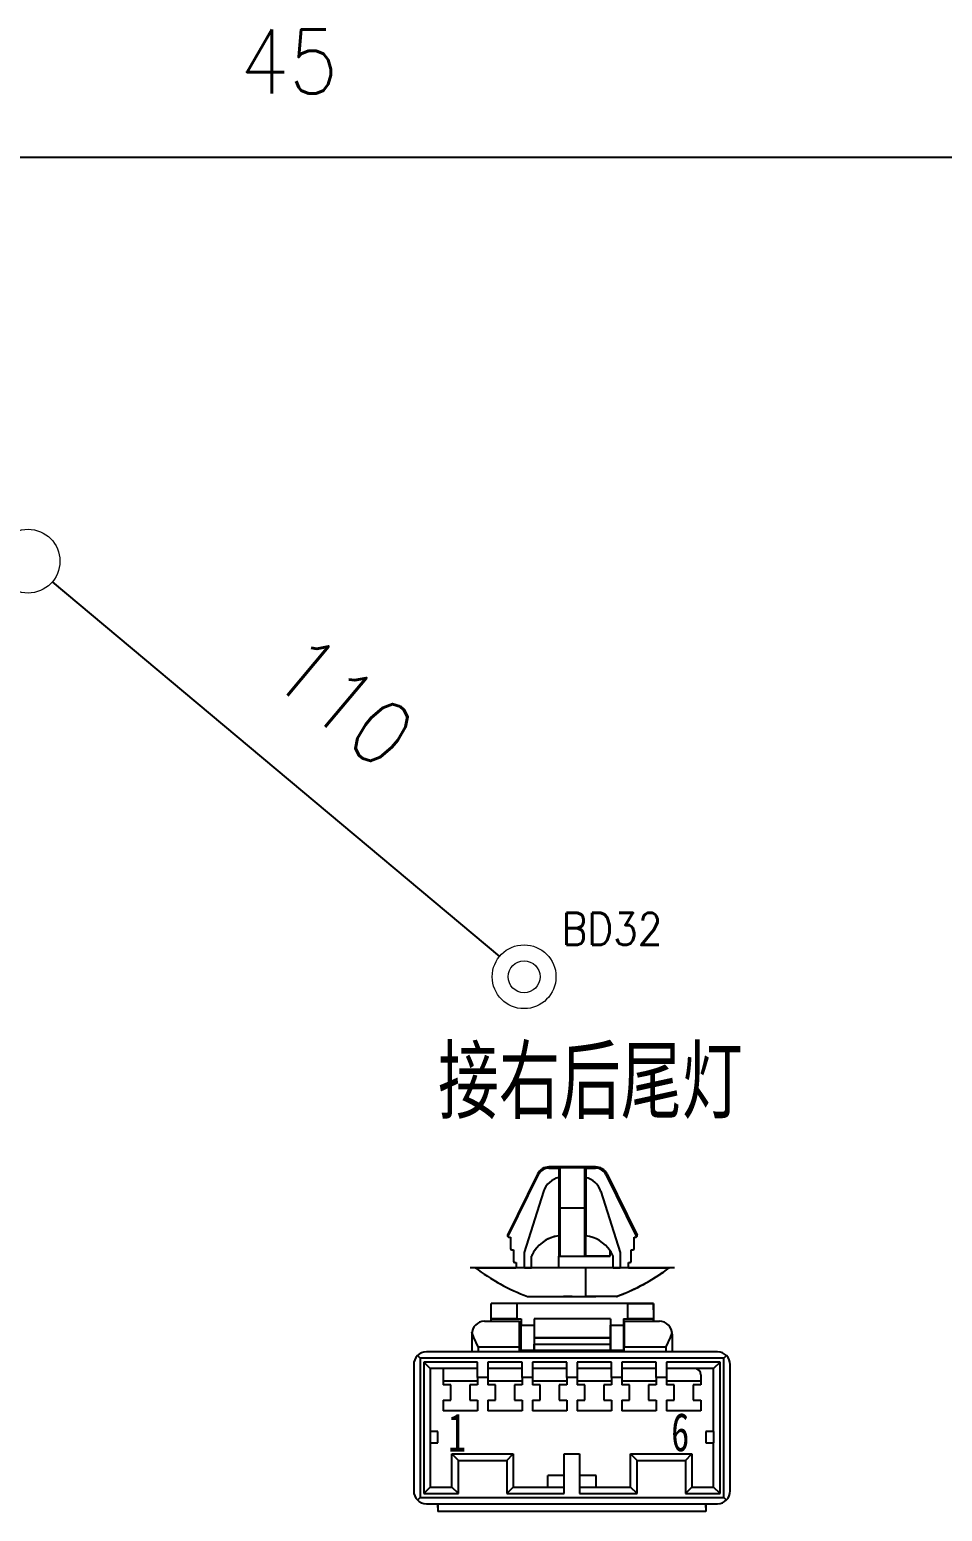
# Model space of a CAD drawing. Header units: inches. Extents: x 47316 to 59086, y 3141 to 11743.
# Drawn here: x 53617.8 to 53689.3, y 6167.9 to 6284 of the extents above; entities that cross this region are included whole.
import ezdxf

# ---------------------------------------------------------------- set-up
doc = ezdxf.new("R2010")
doc.units = ezdxf.units.IN
doc.header["$MEASUREMENT"] = 0
doc.layers.add('_BLACK_HOLE', color=7, linetype='Continuous')
doc.styles.add('MtX_FangSong_GB2312', font='')
doc.styles.add('MtX_FangSong_GB2312_1', font='')
doc.styles.get("Standard").update_dxf_attribs({"font": ''})
doc.styles.get('MtX_FangSong_GB2312').set_extended_font_data('FangSong_GB2312')
doc.styles.get('MtX_FangSong_GB2312_1').set_extended_font_data('FangSong_GB2312', bold=True)
doc.styles.get('Standard').set_extended_font_data('SimSun')
doc.linetypes.add('_VH_OTCON', pattern='A,0.0001,[7,VeSys.shx,S=0.1,R=0,X=0,Y=0],-0.4,[7,VeSys.shx,S=0.1,R=0,X=0,Y=0],-0.4,["X",Standard,S=1,R=0,X=-0.5,Y=-0.5],-0.0001,[7,VeSys.shx,S=0.1,R=0,X=0,Y=0],-0.4', length=1.2002)

msp = doc.modelspace()

# ---------------------------------------------------------------- linework, layer by layer
at = {"color": 0, "linetype": '_VH_OTCON', "ltscale": 5}
for p, q in [((53582.43, 6274.03), (53693.43, 6274.03)), ((53654.66, 6211.4), (53619.63, 6240.76))]:
    msp.add_line(p, q, dxfattribs=at)
at = {"color": 0, "lineweight": -2}
for p, q in [((53657.62, 6194.34), (53655.27, 6189.55)), ((53657.62, 6194.34), (53655.27, 6189.55)), ((53655.31, 6189.41), (53657.71, 6194.3)), ((53655.31, 6189.41), (53657.71, 6194.3)), ((53657.62, 6194.34), (53657.71, 6194.3)), ((53657.62, 6194.34), (53657.71, 6194.3)), ((53659.4, 6194.9), (53658.52, 6194.9)), ((53659.4, 6194.9), (53658.52, 6194.9)), ((53658.52, 6194.9), (53658.52, 6194.8)), ((53658.52, 6194.9), (53658.52, 6194.8)), ((53658.52, 6194.9), (53659.4, 6194.9)), ((53658.52, 6194.8), (53659.3, 6194.8)), ((53658.52, 6194.8), (53659.3, 6194.8)), ((53659.3, 6194.81), (53659.31, 6194.82)), ((53659.3, 6194.81), (53659.31, 6194.82)), ((53659.3, 6194.8), (53659.3, 6194.81)), ((53659.3, 6194.8), (53659.3, 6194.81)), ((53659.3, 6194.81), (53659.3, 6194.81)), ((53659.3, 6194.8), (53659.3, 6191.68)), ((53659.3, 6194.8), (53659.3, 6191.68)), ((53659.31, 6194.82), (53659.32, 6194.83)), ((53659.31, 6194.82), (53659.34, 6194.83)), ((53659.32, 6194.83), (53659.35, 6194.84)), ((53659.34, 6194.83), (53659.4, 6194.84)), ((53659.35, 6194.84), (53659.4, 6194.84)), ((53661.3, 6194.9), (53659.4, 6194.9)), ((53661.3, 6194.9), (53659.4, 6194.9)), ((53659.4, 6194.84), (53659.4, 6194.9)), ((53659.4, 6194.84), (53659.4, 6194.9)), ((53659.4, 6194.9), (53661.3, 6194.9)), ((53659.4, 6191.7), (53659.4, 6194.84)), ((53659.4, 6194.84), (53661.3, 6194.84)), ((53659.4, 6191.7), (53659.4, 6194.84)), ((53659.4, 6194.84), (53661.3, 6194.84)), ((53662.17, 6194.9), (53661.3, 6194.9)), ((53661.3, 6194.9), (53662.17, 6194.9)), ((53662.17, 6194.9), (53661.3, 6194.9)), ((53661.3, 6194.84), (53661.3, 6194.9)), ((53661.3, 6194.84), (53661.3, 6194.9)), ((53661.3, 6194.84), (53661.3, 6191.7)), ((53661.3, 6194.84), (53661.3, 6191.7)), ((53661.3, 6194.84), (53661.36, 6194.83)), ((53661.36, 6194.83), (53661.39, 6194.82)), ((53661.39, 6194.82), (53661.4, 6194.81)), ((53661.4, 6194.81), (53661.4, 6194.8)), ((53661.4, 6191.68), (53661.4, 6194.8)), ((53661.4, 6194.8), (53662.17, 6194.8)), ((53661.4, 6194.8), (53661.4, 6194.07)), ((53661.4, 6194.8), (53662.17, 6194.8)), ((53661.4, 6191.68), (53661.4, 6194.8)), ((53661.4, 6194.8), (53661.4, 6194.26)), ((53661.4, 6194.57), (53661.4, 6194.07)), ((53662.17, 6194.8), (53662.17, 6194.9)), ((53662.17, 6194.9), (53662.17, 6194.8)), ((53663.07, 6194.34), (53662.98, 6194.3)), ((53663.07, 6194.34), (53662.98, 6194.3)), ((53662.98, 6194.3), (53665.38, 6189.41)), ((53662.98, 6194.3), (53665.38, 6189.41)), ((53665.43, 6189.55), (53663.07, 6194.34)), ((53665.43, 6189.55), (53663.07, 6194.34)), ((53663.07, 6194.34), (53665.43, 6189.55)), ((53661.4, 6194.07), (53661.4, 6191.68)), ((53656.6, 6188.19), (53658.11, 6192.98)), ((53656.6, 6188.19), (53658.11, 6192.98)), ((53656.6, 6188.19), (53658.11, 6192.98)), ((53662.59, 6192.98), (53664.1, 6188.19)), ((53662.59, 6192.98), (53664.1, 6188.19)), ((53659.32, 6191.69), (53659.3, 6191.69)), ((53659.3, 6191.69), (53659.3, 6191.68)), ((53659.32, 6191.69), (53659.3, 6191.69)), ((53659.3, 6191.69), (53659.3, 6191.68)), ((53659.3, 6191.68), (53659.3, 6187.9)), ((53659.3, 6191.68), (53659.3, 6191.68)), ((53659.3, 6191.68), (53659.3, 6191.68)), ((53659.3, 6191.68), (53659.3, 6187.9)), ((53659.3, 6191.68), (53659.3, 6191.68)), ((53659.3, 6191.68), (53659.3, 6191.68)), ((53659.4, 6191.7), (53659.32, 6191.69)), ((53659.4, 6191.7), (53659.32, 6191.69)), ((53659.4, 6191.7), (53661.3, 6191.7)), ((53659.4, 6187.9), (53659.4, 6191.7)), ((53659.4, 6187.9), (53659.4, 6191.7)), ((53659.4, 6191.7), (53661.3, 6191.7)), ((53661.3, 6191.7), (53661.3, 6187.9)), ((53661.3, 6191.7), (53661.3, 6187.9)), ((53661.3, 6191.7), (53661.37, 6191.69)), ((53661.3, 6191.7), (53661.37, 6191.69)), ((53661.37, 6191.69), (53661.39, 6191.69)), ((53661.37, 6191.69), (53661.39, 6191.69)), ((53661.39, 6191.69), (53661.4, 6191.68)), ((53661.39, 6191.69), (53661.4, 6191.68)), ((53661.4, 6187.9), (53661.4, 6191.68)), ((53661.4, 6187.9), (53661.4, 6191.68)), ((53661.4, 6191.68), (53661.4, 6191.68)), ((53661.4, 6191.68), (53661.4, 6191.68)), ((53661.4, 6191.68), (53661.4, 6189.5)), ((53661.4, 6191.68), (53661.4, 6191.68)), ((53661.4, 6191.68), (53661.4, 6191.68)), ((53655.36, 6189.4), (53655.5, 6189.4)), ((53655.36, 6189.4), (53655.5, 6189.4)), ((53655.5, 6189.4), (53655.5, 6188.5)), ((53655.5, 6189.4), (53655.5, 6188.5)), ((53661.4, 6187.9), (53661.4, 6189.5)), ((53665.2, 6188.5), (53665.2, 6189.4)), ((53665.2, 6189.4), (53665.34, 6189.4)), ((53665.2, 6188.5), (53665.2, 6189.4)), ((53665.2, 6189.4), (53665.34, 6189.4)), ((53665.2, 6188.5), (53665.2, 6189.4)), ((53655.6, 6188.4), (53655.75, 6188.4)), ((53655.6, 6188.4), (53655.75, 6188.4)), ((53655.75, 6188.4), (53655.75, 6187.5)), ((53655.75, 6188.4), (53655.75, 6187.5)), ((53655.85, 6187.4), (53655.95, 6187.4)), ((53655.85, 6187.4), (53655.95, 6187.4)), ((53655.95, 6187.4), (53655.95, 6187)), ((53655.95, 6187.4), (53655.95, 6187)), ((53656.6, 6187), (53656.6, 6188.19)), ((53656.6, 6187), (53656.6, 6188.19)), ((53656.6, 6187), (53656.6, 6188.19)), ((53657.15, 6187), (53657.15, 6187.9)), ((53657.15, 6187), (53657.15, 6187.9)), ((53659.3, 6187.9), (53663.31, 6187.9)), ((53659.3, 6187.9), (53660.35, 6187.9)), ((53659.3, 6187), (53659.3, 6187.9)), ((53659.4, 6187.9), (53659.3, 6187.9)), ((53659.3, 6187), (53659.3, 6187.9)), ((53660.35, 6187.9), (53663.31, 6187.9)), ((53661.35, 6187.9), (53661.3, 6187.9)), ((53663.31, 6187.9), (53661.4, 6187.9)), ((53663.31, 6187.9), (53663.31, 6188.33)), ((53663.31, 6187.9), (53663.31, 6188.33)), ((53663.55, 6187), (53663.55, 6187.9)), ((53663.55, 6187), (53663.55, 6187.9)), ((53663.55, 6187), (53663.55, 6187.9)), ((53664.1, 6188.19), (53664.1, 6187)), ((53664.1, 6188.19), (53664.1, 6187)), ((53664.75, 6187), (53664.75, 6187.4)), ((53664.75, 6187.4), (53664.85, 6187.4)), ((53664.75, 6187), (53664.75, 6187.4)), ((53664.75, 6187.4), (53664.85, 6187.4)), ((53664.75, 6187), (53664.75, 6187.4)), ((53664.95, 6187.5), (53664.95, 6188.4)), ((53664.95, 6188.4), (53665.1, 6188.4)), ((53664.95, 6187.5), (53664.95, 6188.4)), ((53664.95, 6188.4), (53665.1, 6188.4)), ((53664.95, 6187.5), (53664.95, 6188.4)), ((53661.4, 6187), (53652.35, 6187)), ((53652.73, 6187), (53655.92, 6187)), ((53661.4, 6187), (53652.74, 6187)), ((53656.6, 6187), (53657.15, 6187)), ((53661.4, 6184.75), (53661.4, 6187)), ((53667.96, 6187), (53661.4, 6187)), ((53661.4, 6184.75), (53661.4, 6187)), ((53668.35, 6187), (53661.4, 6187)), ((53663.55, 6187), (53664.1, 6187)), ((53664.75, 6187), (53667.96, 6187)), ((53656, 6184.2), (53654, 6184.2)), ((53654, 6183), (53654, 6184.2)), ((53656, 6184.2), (53654, 6184.2)), ((53654, 6183), (53654, 6184.2)), ((53666.7, 6184.2), (53654, 6184.2)), ((53664.7, 6184.2), (53656, 6184.2)), ((53664.7, 6184.2), (53656, 6184.2)), ((53656, 6184.2), (53656, 6183)), ((53656, 6184.2), (53656, 6183)), ((53656.84, 6184.75), (53660.31, 6184.75)), ((53656.84, 6184.75), (53660.31, 6184.75)), ((53656.85, 6184.75), (53656.85, 6184.75)), ((53657.15, 6184.75), (53659.3, 6184.75)), ((53659.3, 6184.75), (53660.31, 6184.75)), ((53660.3, 6184.75), (53659.67, 6184.75)), ((53660.31, 6184.75), (53660.35, 6184.75)), ((53660.35, 6184.75), (53660.31, 6184.75)), ((53660.35, 6184.75), (53660.4, 6184.75)), ((53660.35, 6184.75), (53660.4, 6184.75)), ((53660.4, 6184.75), (53662.2, 6184.75)), ((53660.4, 6184.75), (53661.4, 6184.75)), ((53660.4, 6184.75), (53661.4, 6184.75)), ((53663.52, 6184.75), (53661.4, 6184.75)), ((53663.52, 6184.75), (53661.4, 6184.75)), ((53663.85, 6184.75), (53663.52, 6184.75)), ((53663.85, 6184.75), (53663.52, 6184.75)), ((53663.8, 6184.75), (53663.85, 6184.75)), ((53663.85, 6184.75), (53663.85, 6184.75)), ((53663.85, 6184.75), (53663.85, 6184.75)), ((53663.85, 6184.75), (53663.85, 6184.75)), ((53663.85, 6184.75), (53663.85, 6184.75)), ((53666.7, 6184.2), (53664.7, 6184.2)), ((53664.7, 6183), (53664.7, 6184.2)), ((53664.7, 6184.2), (53666.7, 6184.2)), ((53664.7, 6183), (53664.7, 6184.2)), ((53666.7, 6184.2), (53666.7, 6183)), ((53666.7, 6184.2), (53666.7, 6183)), ((53666.7, 6183.7), (53666.7, 6184.2)), ((53653.47, 6182.8), (53656.22, 6182.8)), ((53654, 6182.8), (53654, 6183)), ((53656, 6183), (53654, 6183)), ((53654, 6182.8), (53654, 6183)), ((53654, 6183), (53656, 6183)), ((53656, 6183), (53656.35, 6183)), ((53656, 6183), (53656.35, 6183)), ((53656.22, 6180.8), (53656.22, 6182.8)), ((53656.35, 6183), (53656.35, 6182.5)), ((53656.35, 6183), (53656.35, 6182.5)), ((53657.35, 6183), (53657.35, 6182.5)), ((53657.35, 6183), (53657.35, 6181.5)), ((53663.35, 6183), (53657.35, 6183)), ((53657.35, 6183), (53657.35, 6182.5)), ((53663.35, 6183), (53657.35, 6183)), ((53663.35, 6183), (53663.35, 6182.5)), ((53663.35, 6183), (53663.35, 6182.5)), ((53664.35, 6183), (53664.35, 6181.2)), ((53664.35, 6183), (53664.7, 6183)), ((53664.35, 6183), (53664.35, 6182.5)), ((53664.35, 6183), (53664.35, 6182.5)), ((53664.35, 6183), (53664.7, 6183)), ((53664.42, 6182.8), (53664.42, 6180.8)), ((53664.42, 6182.8), (53667.17, 6182.8)), ((53666.7, 6183), (53664.7, 6183)), ((53664.7, 6183), (53666.7, 6183)), ((53666.7, 6183.7), (53666.7, 6182.8)), ((53666.7, 6182.8), (53666.7, 6183)), ((53666.7, 6182.8), (53666.7, 6183)), ((53652.47, 6181.8), (53652.47, 6180.4)), ((53652.52, 6181.82), (53652.48, 6181.97)), ((53652.63, 6181.52), (53652.52, 6181.82)), ((53652.97, 6180.8), (53652.63, 6181.52)), ((53656.35, 6180.5), (53656.35, 6182.5)), ((53656.35, 6182.5), (53657.35, 6182.5)), ((53656.35, 6180.5), (53656.35, 6182.5)), ((53656.35, 6182.5), (53657.35, 6182.5)), ((53657.35, 6182.5), (53657.35, 6180.5)), ((53657.35, 6182.5), (53657.35, 6180.5)), ((53657.35, 6181.5), (53663.35, 6181.5)), ((53663.35, 6181.5), (53657.35, 6181.5)), ((53657.35, 6181.5), (53663.35, 6181.5)), ((53663.35, 6182.5), (53663.35, 6180.5)), ((53663.35, 6182.5), (53664.35, 6182.5)), ((53663.35, 6180.5), (53663.35, 6182.5)), ((53663.35, 6182.5), (53664.35, 6182.5)), ((53663.35, 6181), (53663.35, 6181.5)), ((53663.35, 6180.5), (53663.35, 6181.5)), ((53664.35, 6182.5), (53664.35, 6180.5)), ((53664.35, 6182.5), (53664.35, 6180.5)), ((53668.01, 6181.52), (53667.67, 6180.8)), ((53668.12, 6181.82), (53668.01, 6181.52)), ((53668.15, 6181.97), (53668.12, 6181.82)), ((53668.17, 6181.8), (53668.17, 6180.4)), ((53671.72, 6180.4), (53648.92, 6180.4)), ((53652.97, 6180.8), (53652.97, 6180.4)), ((53652.97, 6180.8), (53656.22, 6180.8)), ((53656.35, 6181.3), (53656.22, 6181.3)), ((53656.35, 6181.3), (53656.22, 6181.3)), ((53656.35, 6181.3), (53656.22, 6181.3)), ((53656.22, 6180.4), (53656.22, 6180.8)), ((53656.35, 6180.5), (53656.22, 6180.5)), ((53656.35, 6180.5), (53656.22, 6180.5)), ((53656.35, 6180.5), (53656.35, 6181.3)), ((53657.35, 6180.5), (53656.35, 6180.5)), ((53657.35, 6180.5), (53656.35, 6180.5)), ((53657.35, 6181), (53663.35, 6181)), ((53657.35, 6180.5), (53657.35, 6181)), ((53657.35, 6181), (53663.35, 6181)), ((53663.35, 6180.5), (53657.35, 6180.5)), ((53663.35, 6180.5), (53657.35, 6180.5)), ((53657.82, 6180.4), (53657.82, 6180.5)), ((53662.82, 6180.4), (53662.82, 6180.5)), ((53664.35, 6180.5), (53663.35, 6180.5)), ((53664.35, 6180.5), (53663.35, 6180.5)), ((53664.42, 6181.2), (53664.35, 6181.2)), ((53664.42, 6181.2), (53664.35, 6181.2)), ((53664.35, 6181.2), (53664.42, 6181.2)), ((53664.42, 6180.5), (53664.35, 6180.5)), ((53664.42, 6180.5), (53664.35, 6180.5)), ((53664.42, 6180.4), (53664.42, 6180.8)), ((53664.42, 6180.8), (53667.67, 6180.8)), ((53667.67, 6180.8), (53667.67, 6180.4)), ((53647.92, 6179.4), (53647.92, 6169.5)), ((53648.42, 6179.9), (53648.21, 6180.11)), ((53672.22, 6179.9), (53648.42, 6179.9)), ((53648.42, 6179.9), (53648.42, 6169)), ((53648.72, 6179.6), (53648.72, 6169.3)), ((53652.92, 6179.6), (53648.72, 6179.6)), ((53648.72, 6179.6), (53649.22, 6179.1)), ((53652.92, 6178.4), (53652.92, 6179.6)), ((53653.72, 6179.6), (53653.72, 6178.4)), ((53656.42, 6179.6), (53653.72, 6179.6)), ((53656.42, 6178.4), (53656.42, 6179.6)), ((53657.22, 6179.6), (53657.22, 6178.4)), ((53659.92, 6179.6), (53657.22, 6179.6)), ((53659.92, 6178.4), (53659.92, 6179.6)), ((53660.72, 6179.6), (53660.72, 6178.4)), ((53663.42, 6179.6), (53660.72, 6179.6)), ((53663.42, 6178.4), (53663.42, 6179.6)), ((53664.22, 6179.6), (53664.22, 6178.4)), ((53666.92, 6179.6), (53664.22, 6179.6)), ((53666.92, 6178.4), (53666.92, 6179.6)), ((53667.72, 6179.6), (53667.72, 6178.4)), ((53671.92, 6179.6), (53667.72, 6179.6)), ((53671.92, 6179.6), (53671.42, 6179.1)), ((53671.92, 6169.3), (53671.92, 6179.6)), ((53672.22, 6179.9), (53672.42, 6180.11)), ((53672.22, 6169), (53672.22, 6179.9)), ((53672.72, 6169.5), (53672.72, 6179.4)), ((53649.22, 6179.1), (53649.22, 6174.17)), ((53652.92, 6179.1), (53649.22, 6179.1)), ((53650.22, 6179.1), (53650.22, 6177.82)), ((53650.22, 6178.12), (53652.92, 6178.12)), ((53653.72, 6178.4), (53652.92, 6178.4)), ((53652.92, 6178.4), (53652.92, 6177.82)), ((53656.42, 6179.1), (53653.72, 6179.1)), ((53653.72, 6178.4), (53653.72, 6177.82)), ((53653.72, 6178.12), (53656.42, 6178.12)), ((53657.22, 6178.4), (53656.42, 6178.4)), ((53656.42, 6178.4), (53656.42, 6177.82)), ((53659.92, 6179.1), (53657.22, 6179.1)), ((53657.22, 6178.4), (53657.22, 6177.82)), ((53657.22, 6178.12), (53659.92, 6178.12)), ((53660.72, 6178.4), (53659.92, 6178.4)), ((53659.92, 6178.4), (53659.92, 6177.82)), ((53663.42, 6179.1), (53660.72, 6179.1)), ((53660.72, 6178.4), (53660.72, 6177.82)), ((53660.72, 6178.12), (53663.42, 6178.12)), ((53664.22, 6178.4), (53663.42, 6178.4)), ((53663.42, 6178.4), (53663.42, 6177.82)), ((53666.92, 6179.1), (53664.22, 6179.1)), ((53664.22, 6178.4), (53664.22, 6177.82)), ((53664.22, 6178.12), (53666.92, 6178.12)), ((53667.72, 6178.4), (53666.92, 6178.4)), ((53666.92, 6178.4), (53666.92, 6177.82)), ((53671.42, 6179.1), (53667.72, 6179.1)), ((53667.72, 6178.4), (53667.72, 6177.82)), ((53667.72, 6178.12), (53670.42, 6178.12)), ((53670.42, 6178.6), (53670.42, 6177.82)), ((53671.42, 6174.17), (53671.42, 6179.1)), ((53650.82, 6177.82), (53650.22, 6177.82)), ((53650.82, 6176.62), (53650.82, 6177.82)), ((53652.92, 6177.82), (53652.32, 6177.82)), ((53652.32, 6177.82), (53652.32, 6176.62)), ((53654.32, 6177.82), (53653.72, 6177.82)), ((53654.32, 6176.62), (53654.32, 6177.82)), ((53656.42, 6177.82), (53655.82, 6177.82)), ((53655.82, 6177.82), (53655.82, 6176.62)), ((53657.82, 6177.82), (53657.22, 6177.82)), ((53657.82, 6176.62), (53657.82, 6177.82)), ((53659.92, 6177.82), (53659.32, 6177.82)), ((53659.32, 6177.82), (53659.32, 6176.62)), ((53661.32, 6177.82), (53660.72, 6177.82)), ((53661.32, 6176.62), (53661.32, 6177.82)), ((53663.42, 6177.82), (53662.82, 6177.82)), ((53662.82, 6177.82), (53662.82, 6176.62)), ((53664.82, 6177.82), (53664.22, 6177.82)), ((53664.82, 6176.62), (53664.82, 6177.82)), ((53666.92, 6177.82), (53666.32, 6177.82)), ((53666.32, 6177.82), (53666.32, 6176.62)), ((53668.32, 6177.82), (53667.72, 6177.82)), ((53668.32, 6176.62), (53668.32, 6177.82)), ((53670.42, 6177.82), (53669.82, 6177.82)), ((53669.82, 6177.82), (53669.82, 6176.62)), ((53650.22, 6176.62), (53650.22, 6175.78)), ((53650.22, 6176.62), (53650.82, 6176.62)), ((53652.92, 6175.78), (53650.22, 6175.78)), ((53652.32, 6176.62), (53652.92, 6176.62)), ((53652.92, 6176.62), (53652.92, 6175.78)), ((53653.72, 6176.62), (53653.72, 6175.78)), ((53653.72, 6176.62), (53654.32, 6176.62)), ((53656.42, 6175.78), (53653.72, 6175.78)), ((53655.82, 6176.62), (53656.42, 6176.62)), ((53656.42, 6176.62), (53656.42, 6175.78)), ((53657.22, 6176.62), (53657.22, 6175.78)), ((53657.22, 6176.62), (53657.82, 6176.62)), ((53659.92, 6175.78), (53657.22, 6175.78)), ((53659.32, 6176.62), (53659.92, 6176.62)), ((53659.92, 6176.62), (53659.92, 6175.78)), ((53660.72, 6176.62), (53660.72, 6175.78)), ((53660.72, 6176.62), (53661.32, 6176.62)), ((53663.42, 6175.78), (53660.72, 6175.78)), ((53662.82, 6176.62), (53663.42, 6176.62)), ((53663.42, 6176.62), (53663.42, 6175.78)), ((53664.22, 6176.62), (53664.22, 6175.78)), ((53664.22, 6176.62), (53664.82, 6176.62)), ((53666.92, 6175.78), (53664.22, 6175.78)), ((53666.32, 6176.62), (53666.92, 6176.62)), ((53666.92, 6176.62), (53666.92, 6175.78)), ((53667.72, 6176.62), (53667.72, 6175.78)), ((53667.72, 6176.62), (53668.32, 6176.62)), ((53670.42, 6175.78), (53667.72, 6175.78)), ((53669.82, 6176.62), (53670.42, 6176.62)), ((53670.42, 6176.62), (53670.42, 6175.78)), ((53649.22, 6174.17), (53649.22, 6173.27)), ((53649.82, 6174.17), (53649.22, 6174.17)), ((53649.82, 6173.27), (53649.82, 6174.17)), ((53670.82, 6174.17), (53670.82, 6173.27)), ((53671.42, 6174.17), (53670.82, 6174.17)), ((53671.42, 6174.17), (53671.42, 6173.27)), ((53649.22, 6173.27), (53649.22, 6169.8)), ((53649.22, 6173.27), (53649.82, 6173.27)), ((53650.92, 6172.4), (53655.72, 6172.4)), ((53651.42, 6171.9), (53650.92, 6172.4)), ((53650.92, 6169.8), (53650.92, 6172.4)), ((53655.22, 6171.9), (53655.72, 6172.4)), ((53655.72, 6172.4), (53655.72, 6169.8)), ((53659.72, 6172.4), (53660.92, 6172.4)), ((53659.72, 6169.3), (53659.72, 6172.4)), ((53660.92, 6172.4), (53660.92, 6169.3)), ((53664.92, 6172.4), (53669.72, 6172.4)), ((53665.42, 6171.9), (53664.92, 6172.4)), ((53664.92, 6169.8), (53664.92, 6172.4)), ((53669.22, 6171.9), (53669.72, 6172.4)), ((53669.72, 6172.4), (53669.72, 6169.8)), ((53670.82, 6173.27), (53671.42, 6173.27)), ((53671.42, 6169.8), (53671.42, 6173.27)), ((53651.42, 6171.9), (53655.22, 6171.9)), ((53651.42, 6169.3), (53651.42, 6171.9)), ((53655.22, 6171.9), (53655.22, 6169.3)), ((53665.42, 6171.9), (53669.22, 6171.9)), ((53665.42, 6169.3), (53665.42, 6171.9)), ((53669.22, 6171.9), (53669.22, 6169.3)), ((53659.72, 6170.7), (53658.42, 6170.7)), ((53658.42, 6169.8), (53658.42, 6170.7)), ((53662.22, 6170.7), (53660.92, 6170.7)), ((53662.22, 6169.8), (53662.22, 6170.7)), ((53648.42, 6169), (53648.21, 6168.79)), ((53648.42, 6169), (53672.22, 6169)), ((53648.72, 6169.3), (53649.22, 6169.8)), ((53648.72, 6169.3), (53651.42, 6169.3)), ((53649.22, 6169.8), (53650.92, 6169.8)), ((53651.42, 6169.3), (53650.92, 6169.8)), ((53655.22, 6169.3), (53655.72, 6169.8)), ((53655.22, 6169.3), (53659.72, 6169.3)), ((53655.72, 6169.8), (53659.72, 6169.8)), ((53660.92, 6169.8), (53664.92, 6169.8)), ((53660.92, 6169.3), (53665.42, 6169.3)), ((53665.42, 6169.3), (53664.92, 6169.8)), ((53669.22, 6169.3), (53669.72, 6169.8)), ((53669.22, 6169.3), (53671.92, 6169.3)), ((53669.72, 6169.8), (53671.42, 6169.8)), ((53671.92, 6169.3), (53671.42, 6169.8)), ((53672.22, 6169), (53672.42, 6168.79)), ((53648.92, 6168.5), (53671.72, 6168.5)), ((53649.82, 6168.2), (53649.82, 6168.5)), ((53649.82, 6168.5), (53649.82, 6167.9)), ((53670.82, 6167.9), (53649.82, 6167.9)), ((53670.82, 6168.5), (53670.82, 6167.9)), ((53670.82, 6168.2), (53670.82, 6168.5))]:
    msp.add_line(p, q, dxfattribs=at)
at = {"color": 0, "linetype": 'Continuous', "lineweight": 15}
for centre, radius in [((53617.71, 6242.37), 2.5), ((53656.57, 6209.8), 2.5), ((53656.57, 6209.8), 1.25)]:
    msp.add_circle(centre, radius, dxfattribs=at)
at = {"color": 0, "lineweight": -2}
for centre, radius, start, end in [((53658.52, 6193.9), 1, 90, 153.8532), ((53658.52, 6193.9), 1, 90, 153.8532), ((53658.52, 6193.9), 1, 90, 153.8532), ((53658.52, 6193.9), 0.9, 90, 153.8532), ((53658.52, 6193.9), 0.9, 90, 153.8532), ((53659.4, 6194.8), 0.1, 90, 180), ((53659.4, 6194.8), 0.1, 90, 180), ((53659.4, 6194.8), 0.1, 90.0273, 180.5397), ((53661.3, 6194.8), 0.0999, 359.9711, 90.0239), ((53661.3, 6194.8), 0.1, 0, 90), ((53661.3, 6194.8), 0.1, 360, 90), ((53662.17, 6193.9), 1, 26.1468, 90), ((53662.17, 6193.9), 1, 26.1468, 90), ((53662.17, 6193.9), 1, 26.1468, 90), ((53662.17, 6193.9), 0.9, 26.1468, 90), ((53662.17, 6193.9), 0.9, 26.1468, 90), ((53659.63, 6192.5), 1.6, 102.0333, 162.5252), ((53659.63, 6192.5), 1.6, 102.0334, 162.5251), ((53659.63, 6192.5), 1.6, 102.0333, 162.5252), ((53661.06, 6192.5), 1.6, 17.4748, 77.9665), ((53661.06, 6192.5), 1.6, 17.4748, 77.9667), ((53659.38, 6191.43), 0.268, 86.9947, 107.0736), ((53655.36, 6189.5), 0.1, 153.8532, 243.8532), ((53655.36, 6189.5), 0.0999, 153.8292, 243.8821), ((53655.36, 6189.5), 0.1, 243.8532, 270), ((53655.36, 6189.5), 0.1, 243.8532, 270), ((53655.6, 6188.5), 0.1, 180, 270), ((53655.6, 6188.5), 0.1, 180, 270), ((53659.63, 6186.81), 2.71, 97.0095, 156.3), ((53659.63, 6186.81), 2.71, 97.0095, 156.3), ((53659.63, 6186.81), 2.71, 97.0096, 146.0439), ((53661.07, 6186.81), 2.71, 33.9561, 82.9904), ((53661.07, 6186.81), 2.71, 33.9564, 82.9905), ((53661.07, 6186.81), 2.71, 33.9565, 82.9905), ((53665.1, 6188.5), 0.1, 270, 0), ((53665.1, 6188.5), 0.1, 270, 0), ((53665.34, 6189.5), 0.1, 270, 296.1468), ((53665.34, 6189.5), 0.1, 270, 296.1468), ((53665.34, 6189.5), 0.1, 296.1586, 26.1207), ((53665.34, 6189.5), 0.1, 296.1468, 26.1468), ((53665.34, 6189.5), 0.0999, 296.1179, 26.1708), ((53655.85, 6187.5), 0.1, 180, 270), ((53655.85, 6187.5), 0.1, 180, 270), ((53658.97, 6187.12), 1.98, 152.9618, 156.7869), ((53661.07, 6186.81), 2.71, 23.7, 33.9564), ((53661.01, 6186.78), 2.78, 23.8469, 33.8532), ((53664.85, 6187.5), 0.1, 270, 0), ((53664.85, 6187.5), 0.1, 270, 0), ((53662.54, 6200.04), 16.32, 233.0499, 249.5615), ((53662.53, 6200), 16.28, 233.017, 249.5606), ((53658.16, 6200.02), 16.29, 290.4298, 306.9697), ((53658.17, 6200), 16.27, 290.4245, 304.6645), ((53658.13, 6200.07), 16.35, 301.047, 304.3364), ((53653.47, 6181.8), 1, 90, 180), ((53667.17, 6181.8), 1, 0, 90), ((53648.92, 6179.4), 1, 90, 180), ((53671.72, 6179.4), 1, 0, 90), ((53669.92, 6178.6), 0.5, 0, 90), ((53648.92, 6169.5), 1, 180, 270), ((53671.72, 6169.5), 1, 270, 360)]:
    msp.add_arc(centre, radius, start, end, dxfattribs=at)
msp.add_ellipse((53661.3, 6194.8), major_axis=(0.1, 0), ratio=0.388701, start_param=0, end_param=1.570796, dxfattribs=at)

# ---------------------------------------------------------------- texts
at = {"color": 0, "style": 'MtX_FangSong_GB2312', "width": 0.7}
msp.add_text('接右后尾灯', height=5, dxfattribs=at).set_placement((53649.83, 6199.2))
at = {"color": 7, "linetype": '_VH_OTCON', "lineweight": 18, "ltscale": 5, "insert": (53634.29, 6284.03), "char_height": 5, "width": 8.5714, "attachment_point": 1}
msp.add_mtext('\\Fromans.shx;\\W0.9000000000;\\T1.0000000000;\\o\\l45', dxfattribs=at)
at = {"color": 7, "linetype": '_VH_OTCON', "lineweight": 18, "ltscale": 5, "insert": (53639.62, 6237.05), "char_height": 5, "width": 12.8571, "attachment_point": 1, "rotation": 320.036}
msp.add_mtext('\\Fromans.shx;\\W0.9000000000;\\T1.0000000000;\\o\\l110', dxfattribs=at)
at = {"color": 21, "linetype": 'Continuous', "lineweight": 15, "insert": (53659.5, 6214.8), "char_height": 2.5, "width": 8.7857, "attachment_point": 1}
msp.add_mtext('\\Fromans.shx;\\W0.9000000000;\\T1.0000000000;\\o\\lBD32', dxfattribs=at)
at = {"layer": '_BLACK_HOLE', "color": 0, "lineweight": -3, "style": 'MtX_FangSong_GB2312_1', "width": 0.7}
for s, p in [('1', (53650.6, 6172.59)), ('6', (53668.09, 6172.62))]:
    msp.add_text(s, height=3, dxfattribs=at).set_placement(p)

doc.saveas('drawing.dxf')
